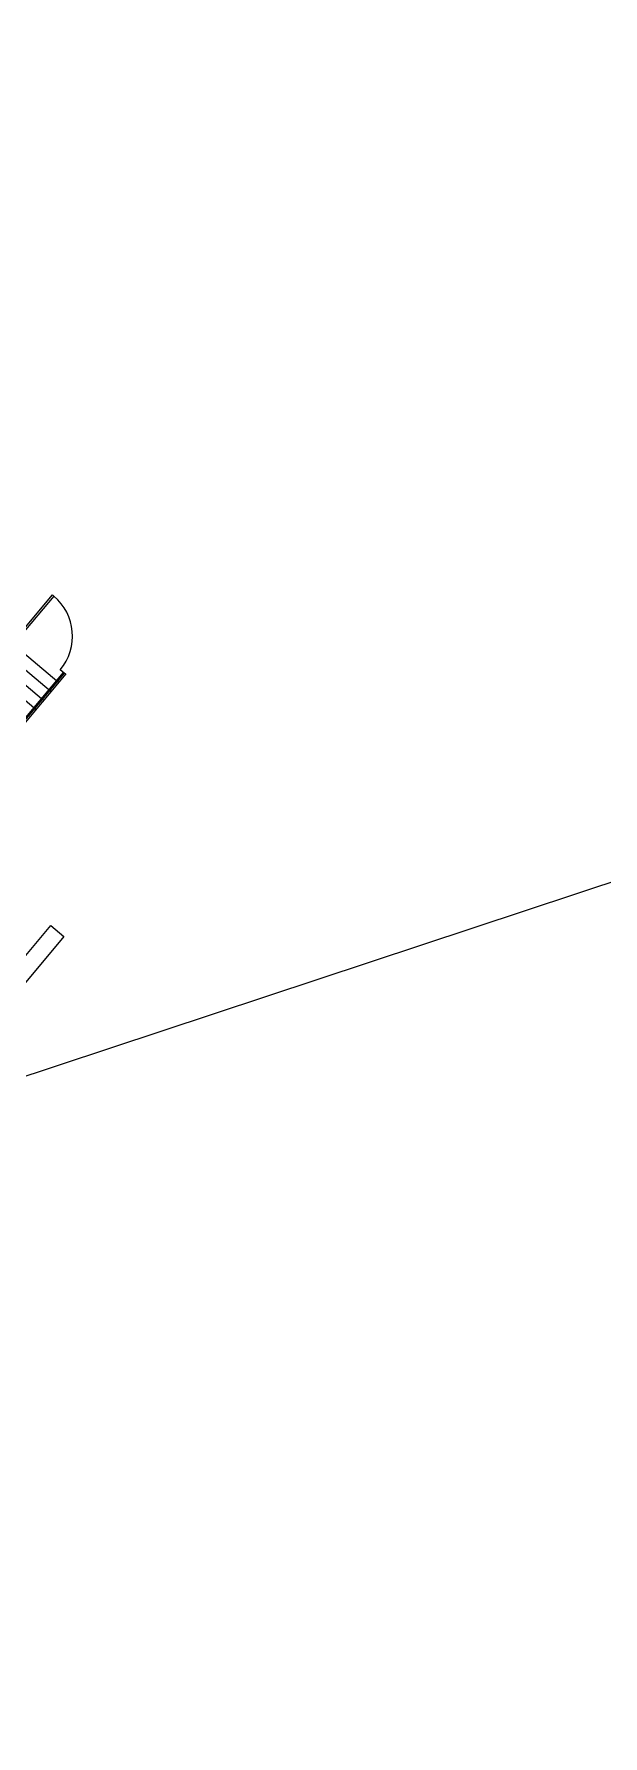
# Model space of a CAD drawing. Header units: millimetres. Extents: x 834140250 to 834644390, y 817877047 to 817987022.
# Drawn here: x 834195736 to 834211520, y 817906171 to 817953352 of the extents above; entities that cross this region are included whole.
import ezdxf

# ---------------------------------------------------------------- set-up
doc = ezdxf.new("R2010")
doc.units = ezdxf.units.MM
doc.header["$LTSCALE"] = 1000
doc.header["$MEASUREMENT"] = 0
doc.layers.add('VPA040_Text', color=3, linetype='Continuous')
doc.layers.add('VPAX', color=7, linetype='Continuous', lineweight=13)

# ---------------------------------------------------------------- blocks, each defined once
blk = doc.blocks.new('A$C767F005D')
at = {"layer": 'VPAX', "color": 253}
for p, q in [((23016, -7434), (22863, -7305)), ((20225, -17232), (22604, -14398)), ((22604, -14398), (22967, -14703)), ((22967, -14703), (19128, -19279))]:
    blk.add_line(p, q, dxfattribs=at)
blk.add_lwpolyline([(21752, -6373), (21714, -6341), (22646, -5230), (22684, -5263)], close=True, dxfattribs=at)
for points in [[(22824, -7664), (21521, -6571)], [(22406, -8162), (21104, -7069)], [(22615, -7913), (21312, -6820)], [(22978, -7402), (22947, -7376), (19655, -11300), (19690, -11320), (22978, -7402)], [(19734, -11345), (23032, -7416)], [(22197, -8411), (20895, -7318)]]:
    blk.add_lwpolyline(points, dxfattribs=at)
blk.add_arc((21752, -6373), 1450, 320, 50, dxfattribs=at)

msp = doc.modelspace()

# ---------------------------------------------------------------- linework, layer by layer
at = {"ltscale": 500}
msp.add_lwpolyline([(834282788.7, 817953351.6), (834140250.4, 817906171.2)], dxfattribs=at)

# ---------------------------------------------------------------- block references
at = {"layer": 'VPA040_Text', "color": 3, "ltscale": 500}
msp.add_blockref('A$C767F005D', (834173599.7, 817943032.7), dxfattribs=at)

doc.saveas('drawing.dxf')
